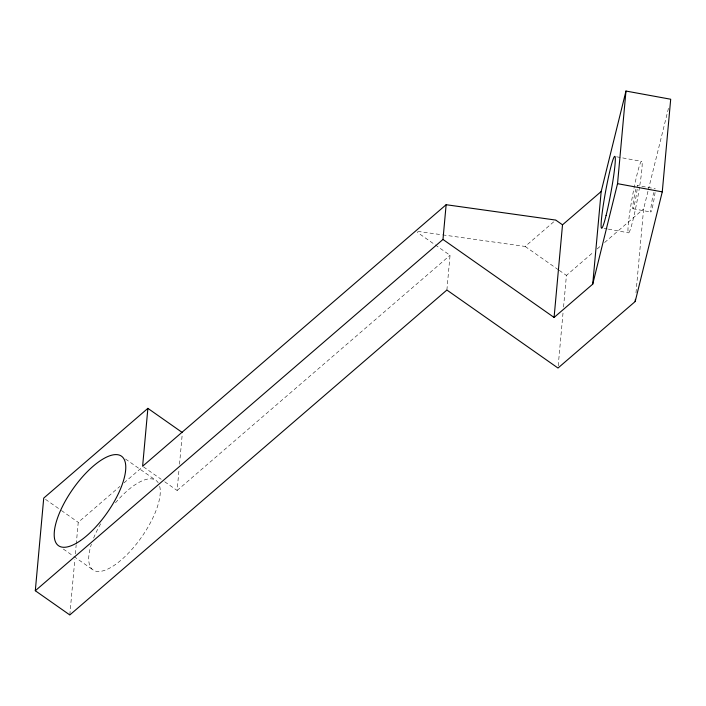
<?xml version="1.0" encoding="UTF-8"?>
<svg xmlns="http://www.w3.org/2000/svg" width="706" height="706" viewBox="0 0 706 706"><rect width="100%" height="100%" fill="white"/><g stroke="black" fill="none" stroke-linecap="round" stroke-linejoin="round"><path stroke-width="0.53" stroke-dasharray="3.53 2.65" d="M69.806 614.952L74.862 559.373M75.357 553.928L76.151 545.208M76.248 544.123L78.234 522.325L119.896 486.425M164.736 481.774L177.118 490.476L179.006 469.719M179.509 464.257L182.289 433.669M446.889 290.034L450.049 255.298L417.317 232.318M558.199 365.858L563.159 311.372M563.556 307.013L566.424 275.411L593.817 251.813M635.991 292.805L643.625 208.897L648.09 190.796M648.355 189.729L668.864 106.685M124.062 482.842L142.391 467.045M177.118 490.476L450.049 255.298M442.68 234.877L525.158 246.438L555.754 220.078M597.144 248.944L601.291 245.37M604.61 242.511L643.625 208.897M417.714 231.383L441.594 234.727M616.656 156.811L641.348 161.33M632.982 208.747L650.879 212.021M604.071 228.356L607.292 228.947M608.369 229.141L628.764 232.874M525.158 246.438L558.358 269.745M559.249 270.372L566.424 275.411M143.503 466.869L161.197 479.295M125.5 459.006L155.576 480.124M45.502 499.345L60.539 509.9M61.422 510.526L78.234 522.325M63.328 549.047L73.062 555.878M73.945 556.505L93.413 570.166M159.68 486.302A54.715 20.845 -54.9 0 1 120.832 560.317A54.715 20.845 -54.9 0 1 91.365 544.282M93.624 538.078A54.715 20.845 -54.9 0 1 100.932 523.331M115.449 502.813A54.715 20.845 -54.9 0 1 158.188 482.736M637.35 186.711A11.852 0.882 -79.6 0 0 637.13 185.457L655.018 188.731A11.852 0.882 -79.6 0 1 655.212 188.97M637.156 189.146A11.852 0.882 -79.6 0 1 634.182 205.393A11.852 0.882 -79.6 0 1 632.903 205.543A11.852 0.882 -79.6 0 1 635.806 189.305M655.053 192.42A11.852 0.882 -79.6 0 1 652.07 208.667A11.852 0.882 -79.6 0 1 650.791 208.817A11.852 0.882 -79.6 0 1 653.703 192.579M639.53 187.099A36.483 2.709 -79.6 0 1 628.075 232.106A36.483 2.709 -79.6 0 1 637.333 173.279A36.483 2.709 -79.6 0 1 639.839 185.122"/><path stroke-width="1.06" d="M554.086 317.453L562.514 224.826L555.754 220.078L446.139 204.714L442.98 239.449L554.086 317.453L592.731 284.147L601.168 191.529L625.975 91.048L670.7 99.237L662.272 191.864L635.197 301.524L557.996 368.038L446.889 290.034L69.806 614.952L35.3 590.728L43.728 498.101L147.881 408.359L182.386 432.584M147.881 408.359L142.612 466.251L446.139 204.714M592.731 284.147L617.538 183.675L625.975 91.048M635.197 301.524L635.391 299.344M35.3 590.728L442.98 239.449M562.514 224.826L601.168 191.529M617.538 183.675L662.272 191.864M80.528 540.575A54.715 20.845 -54.9 0 0 124.6 460.294A54.715 20.845 -54.9 0 0 64.846 501.895A54.715 20.845 -54.9 0 0 80.528 540.575M606.075 215.498A36.483 2.709 -79.6 0 0 615.147 156.909A36.483 2.709 -79.6 0 0 603.436 204.175A36.483 2.709 -79.6 0 0 606.075 215.498"/></g></svg>
